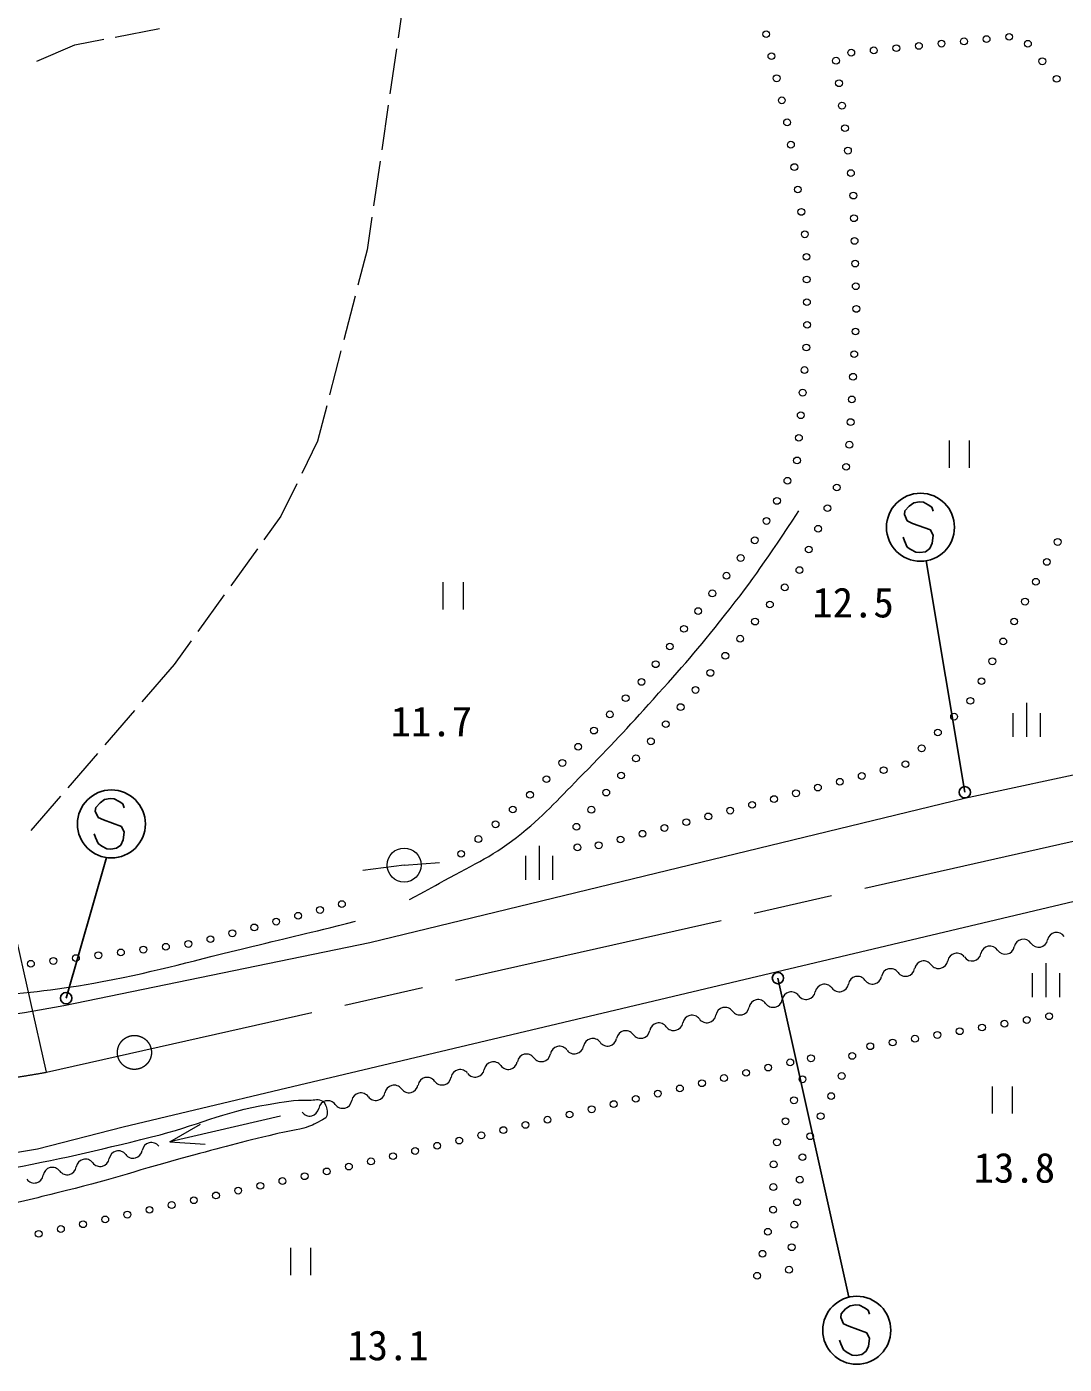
# Model space of a CAD drawing. Units: millimetres, scale not verified. Extents: x 40000 to 680000, y 20000 to 380000.
# Drawn here: x 162064 to 207825, y 258511 to 317518 of the extents above; entities that cross this region are included whole.
import ezdxf
from ezdxf.enums import TextEntityAlignment as Align

# ---------------------------------------------------------------- set-up
doc = ezdxf.new("R2010")
doc.units = ezdxf.units.MM
doc.header["$LTSCALE"] = 1000
doc.linetypes.add('CHAIN', pattern=[18.5, 12, -1.5, 3.5, -1.5])
for name, color, linetype, lineweight in [('M-BMK', 2, 'CHAIN', 13), ('M-STR-HTXT', 7, 'Continuous', 13), ('M-STR-STRC', 7, 'Continuous', 25), ('M-WORK', 1, 'Continuous', 13)]:
    doc.layers.add(name, color=color, linetype=linetype, lineweight=lineweight)
doc.styles.add('ＭＳ ゴシック', font='')
doc.styles.get('ＭＳ ゴシック').set_extended_font_data('MS Gothic')

msp = doc.modelspace()

# ---------------------------------------------------------------- linework, layer by layer
at = {"layer": 'M-BMK'}
msp.add_line((162930, 271394), (209946, 281973), dxfattribs=at)
msp.add_circle((166814, 272268), 750, dxfattribs=at)
msp.add_arc((154047, 320599), 50000, 241.23092, 280.23355, dxfattribs=at)
at = {"layer": 'M-STR-HTXT'}
msp.add_line((162930, 271394), (156370, 300549), dxfattribs=at)
at = {"layer": 'M-STR-STRC'}
for p, q in [((200991, 296372), (200798, 296165)), ((201188, 296512), (200991, 296372)), ((201436, 296562), (201188, 296512)), ((201610, 296538), (201436, 296562)), ((201827, 296429), (201610, 296538)), ((201991, 296317), (201827, 296429)), ((202043, 296150), (201991, 296317)), ((200798, 296165), (200774, 295994)), ((200774, 295994), (200903, 295721)), ((200903, 295721), (201129, 295610)), ((201129, 295610), (201927, 295328)), ((201927, 295328), (202048, 295069)), ((202048, 295069), (202003, 294728)), ((200778, 294832), (200719, 294997)), ((200904, 294565), (200778, 294832)), ((201059, 294455), (200904, 294565)), ((201278, 294343), (201059, 294455)), ((201897, 294504), (201710, 294360)), ((202003, 294728), (201897, 294504)), ((201458, 294317), (201278, 294343)), ((201710, 294360), (201458, 294317)), ((203441, 283744), (201738, 293956)), ((165303, 283285), (165111, 283077)), ((165500, 283424), (165303, 283285)), ((165749, 283474), (165500, 283424)), ((165923, 283450), (165749, 283474)), ((166139, 283341), (165923, 283450)), ((166304, 283230), (166139, 283341)), ((165111, 283077), (165087, 282907)), ((165087, 282907), (165215, 282633)), ((166356, 283062), (166304, 283230)), ((165215, 282633), (165442, 282523)), ((165442, 282523), (166240, 282240)), ((166240, 282240), (166360, 281981)), ((165090, 281744), (165032, 281909)), ((165216, 281478), (165090, 281744)), ((165371, 281368), (165216, 281478)), ((166316, 281640), (166209, 281417)), ((166360, 281981), (166316, 281640)), ((165591, 281255), (165371, 281368)), ((165771, 281230), (165591, 281255)), ((166022, 281273), (165771, 281230)), ((166209, 281417), (166022, 281273)), ((163801, 274662), (165577, 280863)), ((195199, 275551), (198320, 261469)), ((198181, 260949), (197988, 260741)), ((198377, 261088), (198181, 260949)), ((198626, 261139), (198377, 261088)), ((198800, 261114), (198626, 261139)), ((199016, 261005), (198800, 261114)), ((199181, 260894), (199016, 261005)), ((199233, 260726), (199181, 260894)), ((197988, 260741), (197964, 260571)), ((197964, 260571), (198092, 260297)), ((198092, 260297), (198319, 260187)), ((198319, 260187), (199117, 259904)), ((199117, 259904), (199238, 259646)), ((199238, 259646), (199193, 259304)), ((197968, 259408), (197909, 259573)), ((198094, 259142), (197968, 259408)), ((198248, 259032), (198094, 259142)), ((199087, 259081), (198899, 258937)), ((199193, 259304), (199087, 259081)), ((198468, 258919), (198248, 259032)), ((198648, 258894), (198468, 258919)), ((198899, 258937), (198648, 258894))]:
    msp.add_line(p, q, dxfattribs=at)
for centre, radius in [((201484, 295435), 1500), ((165797, 282347), 1500), ((203441, 283744), 250), ((195199, 275551), 250), ((163801, 274662), 250), ((198674, 260011), 1500)]:
    msp.add_circle(centre, radius, dxfattribs=at)
at = {"layer": 'M-WORK'}
for p, q in [((178649, 318471), (178440, 317033)), ((164188, 316721), (165468, 316968)), ((165959, 317064), (167923, 317444)), ((162506, 315998), (164188, 316721)), ((178368, 316538), (178079, 314559)), ((178007, 314064), (177719, 312085)), ((177647, 311591), (177358, 309611)), ((177286, 309117), (177076, 307679)), ((177076, 307679), (176674, 306120)), ((176549, 305636), (176048, 303699)), ((175923, 303215), (175423, 301279)), ((175298, 300795), (174895, 299235)), ((174895, 299235), (174196, 297806)), ((202746, 299264), (202746, 298064)), ((203646, 298064), (203646, 299264)), ((173976, 297357), (173277, 295928)), ((173277, 295928), (172527, 294888)), ((172235, 294482), (171066, 292859)), ((180423, 293010), (180423, 291810)), ((181323, 291810), (181323, 293010)), ((170774, 292454), (169604, 290831)), ((169312, 290425), (168563, 289385)), ((168563, 289385), (167144, 287737)), ((206171, 286185), (206171, 287685)), ((166818, 287358), (165513, 285842)), ((205571, 286185), (205571, 287235)), ((206771, 286185), (206771, 287235)), ((165187, 285463), (163882, 283948)), ((163556, 283569), (162251, 282053)), ((184075, 279888), (184075, 280938)), ((184675, 279888), (184675, 281388)), ((185275, 279888), (185275, 280938)), ((178709, 280536), (176891, 280301)), ((178709, 280536), (180269, 280653)), ((207029, 274708), (207029, 276208)), ((206429, 274708), (206429, 275758)), ((207629, 274708), (207629, 275758)), ((204646, 270767), (204646, 269567)), ((205546, 269567), (205546, 270767)), ((173255, 269461), (168376, 268320)), ((168376, 268320), (169734, 269099)), ((168376, 268320), (169939, 268223)), ((173695, 263642), (173695, 262442)), ((174595, 262442), (174595, 263642))]:
    msp.add_line(p, q, dxfattribs=at)
for points in [[(76378, 308582), (78879, 307535), (82843, 305752), (86373, 304017), (92530, 300674), (131388, 279214), (133939, 278043), (137106, 276776), (140452, 275635), (143845, 274744), (146785, 274165), (149443, 273790), (152132, 273540), (153852, 273461), (157128, 273485), (159567, 273688), (161960, 274032), (163695, 274345), (177199, 277120), (203424, 283479), (209584, 284813)], [(74738, 303913), (77084, 302862), (79773, 301579), (83839, 299453), (91712, 294993), (128098, 274154), (131734, 272136), (134736, 270823), (137988, 269572), (140896, 268822), (143852, 268196), (146869, 267696), (149747, 267383), (152670, 267258), (156095, 267258), (159144, 267461), (162537, 268008), (166321, 268978), (173232, 270635), (210500, 279466)]]:
    msp.add_lwpolyline(points, dxfattribs=at)
for centre, radius in [((194678, 317192), 150), ((202410, 316773), 150), ((203405, 316873), 150), ((204400, 316972), 150), ((205395, 317072), 150), ((206223, 316768), 150), ((194909, 316219), 150), ((198430, 316375), 150), ((199425, 316475), 150), ((200420, 316574), 150), ((201415, 316674), 150), ((197760, 316019), 150), ((206857, 315994), 150), ((195139, 315245), 150), ((197891, 315027), 150), ((207490, 315220), 150), ((195370, 314272), 150), ((198022, 314036), 150), ((195600, 313299), 150), ((198153, 313045), 150), ((195768, 312314), 150), ((198284, 312053), 150), ((195921, 311326), 150), ((198416, 311062), 150), ((196075, 310338), 150), ((198525, 310069), 150), ((196229, 309350), 150), ((198551, 309069), 150), ((196382, 308361), 150), ((198577, 308069), 150), ((196456, 307367), 150), ((198603, 307070), 150), ((196464, 306367), 150), ((198629, 306070), 150), ((196473, 305367), 150), ((198655, 305070), 150), ((196482, 304367), 150), ((198617, 304072), 150), ((196451, 303368), 150), ((198563, 303073), 150), ((196368, 302372), 150), ((198509, 302075), 150), ((196286, 301375), 150), ((198456, 301076), 150), ((196203, 300379), 150), ((198402, 300077), 150), ((196121, 299382), 150), ((198348, 299079), 150), ((196038, 298385), 150), ((198202, 298103), 150), ((195617, 297487), 150), ((197791, 297191), 150), ((195154, 296601), 150), ((197379, 296280), 150), ((194691, 295714), 150), ((196968, 295369), 150), ((194176, 294861), 150), ((196556, 294457), 150), ((207536, 294788), 150), ((193552, 294081), 150), ((207056, 293910), 150), ((192927, 293300), 150), ((196145, 293546), 150), ((195499, 292785), 150), ((206575, 293033), 150), ((192302, 292519), 150), ((194842, 292030), 150), ((206095, 292156), 150), ((191678, 291738), 150), ((191053, 290957), 150), ((194186, 291276), 150), ((205615, 291279), 150), ((190428, 290176), 150), ((193530, 290521), 150), ((205135, 290401), 150), ((192874, 289767), 150), ((189804, 289395), 150), ((192217, 289012), 150), ((204655, 289524), 150), ((189179, 288614), 150), ((204175, 288647), 150), ((188481, 287898), 150), ((191561, 288258), 150), ((190905, 287503), 150), ((203683, 287779), 150), ((187782, 287183), 150), ((190248, 286749), 150), ((202967, 287081), 150), ((187083, 286468), 150), ((202251, 286382), 150), ((186384, 285753), 150), ((189592, 285994), 150), ((201536, 285684), 150), ((185685, 285038), 150), ((188936, 285240), 150), ((200820, 284985), 150), ((184986, 284323), 150), ((188279, 284485), 150), ((198893, 284464), 150), ((199860, 284719), 150), ((187623, 283731), 150), ((195992, 283699), 150), ((196959, 283954), 150), ((197926, 284209), 150), ((184261, 283636), 150), ((194058, 283190), 150), ((195025, 283444), 150), ((183502, 282984), 150), ((186967, 282976), 150), ((192124, 282680), 150), ((193091, 282935), 150), ((182743, 282333), 150), ((186310, 282222), 150), ((189223, 281915), 150), ((190190, 282170), 150), ((191157, 282425), 150), ((181985, 281681), 150), ((186352, 281314), 150), ((187289, 281406), 150), ((188256, 281661), 150), ((178709, 280536), 750), ((181226, 281030), 150), ((174999, 278554), 150), ((175965, 278811), 150), ((172100, 277781), 150), ((173066, 278038), 150), ((174032, 278296), 150), ((170167, 277265), 150), ((171134, 277523), 150), ((166216, 276679), 150), ((167208, 276804), 150), ((168200, 276929), 150), ((169192, 277054), 150), ((162247, 276178), 150), ((163239, 276303), 150), ((164232, 276428), 150), ((165224, 276553), 150), ((206172, 273701), 150), ((207158, 273866), 150), ((203214, 273204), 150), ((204200, 273369), 150), ((205186, 273535), 150), ((199269, 272541), 150), ((200255, 272707), 150), ((201241, 272872), 150), ((202228, 273038), 150), ((196655, 272010), 150), ((198473, 272114), 150), ((193792, 271369), 150), ((194765, 271599), 150), ((195739, 271829), 150), ((191846, 270909), 150), ((192819, 271139), 150), ((196280, 271083), 150), ((198009, 271228), 150), ((188926, 270219), 150), ((189899, 270449), 150), ((190873, 270679), 150), ((195904, 270156), 150), ((197545, 270342), 150), ((186006, 269530), 150), ((186980, 269760), 150), ((187953, 269989), 150), ((184060, 269070), 150), ((185033, 269300), 150), ((195529, 269230), 150), ((197081, 269456), 150), ((181140, 268380), 150), ((182114, 268610), 150), ((183087, 268840), 150), ((196617, 268570), 150), ((179194, 267921), 150), ((180167, 268150), 150), ((195153, 268303), 150), ((176274, 267231), 150), ((177247, 267461), 150), ((178221, 267691), 150), ((195009, 267329), 150), ((196277, 267646), 150), ((173342, 266595), 150), ((174320, 266807), 150), ((175297, 267019), 150), ((196159, 266653), 150), ((171388, 266171), 150), ((172365, 266383), 150), ((194996, 266329), 150), ((168456, 265536), 150), ((169433, 265748), 150), ((170411, 265960), 150), ((196041, 265660), 150), ((165524, 264900), 150), ((166501, 265112), 150), ((167479, 265324), 150), ((194983, 265329), 150), ((162592, 264265), 150), ((163569, 264476), 150), ((164547, 264688), 150), ((194754, 264357), 150), ((195922, 264667), 150), ((195804, 263674), 150), ((194516, 263386), 150), ((195686, 262681), 150), ((194279, 262414), 150)]:
    msp.add_circle(centre, radius, dxfattribs=at)
for centre, start, end in [((207489, 277158), 34.27383, 169.0341), ((204551, 276552), 34.27383, 169.0341), ((205223, 277010), 214.27383, 349.0341), ((206020, 276855), 34.27383, 169.0341), ((206692, 277313), 214.27383, 349.0341), ((201628, 275899), 35.78097, 170.54124), ((202287, 276374), 215.78097, 350.54124), ((203088, 276241), 35.78097, 170.54124), ((203754, 276707), 214.27383, 349.0341), ((198706, 275216), 35.78097, 170.54124), ((199366, 275691), 215.78097, 350.54124), ((200167, 275557), 35.78097, 170.54124), ((200826, 276033), 215.78097, 350.54124), ((197246, 274874), 35.78097, 170.54124), ((197905, 275349), 215.78097, 350.54124), ((194325, 274191), 35.78097, 170.54124), ((194984, 274666), 215.78097, 350.54124), ((195785, 274533), 35.78097, 170.54124), ((196444, 275008), 215.78097, 350.54124), ((191404, 273507), 35.83638, 170.59665), ((192063, 273982), 215.83638, 350.59665), ((192864, 273849), 35.83638, 170.59665), ((193523, 274325), 215.78097, 350.54124), ((188483, 272821), 35.83638, 170.59665), ((189142, 273296), 215.83638, 350.59665), ((189944, 273164), 35.83638, 170.59665), ((190602, 273639), 215.83638, 350.59665), ((187023, 272478), 35.83638, 170.59665), ((187682, 272953), 215.83638, 350.59665), ((184103, 271792), 35.83638, 170.59665), ((184761, 272267), 215.83638, 350.59665), ((185563, 272135), 35.83638, 170.59665), ((186222, 272610), 215.83638, 350.59665), ((181182, 271106), 35.83638, 170.59665), ((181841, 271582), 215.83638, 350.59665), ((182642, 271449), 35.83638, 170.59665), ((183301, 271925), 215.83638, 350.59665), ((179722, 270763), 35.83638, 170.59665), ((180381, 271239), 215.83638, 350.59665), ((176801, 270077), 35.83638, 170.59665), ((177460, 270553), 215.83638, 350.59665), ((178262, 270420), 35.83638, 170.59665), ((178920, 270896), 215.83638, 350.59665), ((174539, 269867), 215.83638, 350.59665), ((175341, 269734), 35.83638, 170.59665), ((176000, 270210), 215.83638, 350.59665), ((166103, 267521), 36.69784, 171.45811), ((166755, 268007), 216.69784, 351.45811), ((167558, 267886), 36.69784, 171.45811), ((164648, 267156), 36.69784, 171.45811), ((165300, 267642), 216.69784, 351.45811), ((162390, 266912), 216.69784, 351.45811), ((163193, 266792), 36.69784, 171.45811), ((163845, 267277), 216.69784, 351.45811)]:
    msp.add_arc(centre, 406, start, end, dxfattribs=at)
for points, knots in [([(178947, 279021), (179689, 279406), (179885, 279518), (180480, 279850), (181842, 280609), (182681, 280942), (183888, 281929), (185032, 282865), (185572, 283504), (186609, 284556), (187850, 285815), (188524, 286541), (189705, 287856), (190968, 289261), (191671, 290054), (192840, 291538), (194210, 293277), (194628, 293924), (196124, 296158)], [0, 0, 0, 0, 1, 1, 1, 2, 2, 2, 3, 3, 3, 4, 4, 4, 5, 5, 5, 6, 6, 6, 6]), ([(138911, 276161), (139088, 276226), (139156, 276246), (139320, 276269), (139530, 276299), (139653, 276285), (139862, 276248), (140279, 276175), (140502, 276081), (140915, 275988), (142274, 275681), (143046, 275555), (144417, 275310), (145878, 275049), (146700, 274913), (148175, 274752), (150347, 274515), (151573, 274411), (153757, 274393), (156289, 274372), (157710, 274498), (160231, 274737), (162253, 274929), (163395, 275014), (165391, 275393), (167992, 275887), (169415, 276325), (171989, 276941), (173780, 277370), (174344, 277506), (176571, 278052)], [0, 0, 0, 0, 1, 1, 1, 2, 2, 2, 3, 3, 3, 4, 4, 4, 5, 5, 5, 6, 6, 6, 7, 7, 7, 8, 8, 8, 9, 9, 9, 10, 10, 10, 10]), ([(137618, 269714), (137522, 269360), (137492, 269264), (137432, 268971), (137410, 268865), (137371, 268807), (137380, 268700), (137389, 268587), (137387, 268511), (137453, 268419), (137516, 268329), (137580, 268302), (137672, 268241), (137813, 268147), (137909, 268123), (138068, 268064), (138987, 267723), (139536, 267632), (140486, 267387), (141416, 267146), (141927, 266960), (142873, 266792), (144198, 266557), (144961, 266580), (146303, 266480), (148320, 266329), (149450, 266190), (151473, 266188), (153176, 266186), (154134, 266204), (155831, 266355), (157840, 266533), (158959, 266724), (160944, 267084), (163552, 267558), (164998, 267908), (167573, 268538), (169600, 269035), (170658, 269641), (172718, 269977), (173421, 270091), (173820, 270188), (174531, 270165), (174762, 270157), (174931, 270245), (175120, 270112), (175209, 270051), (175227, 269978), (175266, 269877), (175324, 269727), (175337, 269621), (175294, 269466), (175258, 269334), (175135, 269320), (175016, 269251), (174747, 269095), (174587, 269013), (174286, 268931), (173798, 268797), (173512, 268774), (173018, 268660), (171494, 268308), (170652, 268063), (169140, 267659), (167058, 267102), (165916, 266695), (163824, 266174), (162443, 265829), (161987, 265720), (160275, 265345)], [0, 0, 0, 0, 1, 1, 1, 2, 2, 2, 3, 3, 3, 4, 4, 4, 5, 5, 5, 6, 6, 6, 7, 7, 7, 8, 8, 8, 9, 9, 9, 10, 10, 10, 11, 11, 11, 12, 12, 12, 13, 13, 13, 14, 14, 14, 15, 15, 15, 16, 16, 16, 17, 17, 17, 18, 18, 18, 19, 19, 19, 20, 20, 20, 21, 21, 21, 22, 22, 22, 23, 23, 23, 23])]:
    msp.add_open_spline(points, degree=3, knots=knots, dxfattribs=at)

# ---------------------------------------------------------------- texts
at = {"layer": 'M-WORK', "style": 'ＭＳ ゴシック'}
for s, p in [('12.5', (198511, 292118)), ('11.7', (179908, 286874)), ('13.8', (205626, 267181)), ('13.1', (178000, 259345))]:
    msp.add_text(s, height=1320, dxfattribs=at).set_placement(p, align=Align.MIDDLE_CENTER)

doc.saveas('drawing.dxf')
